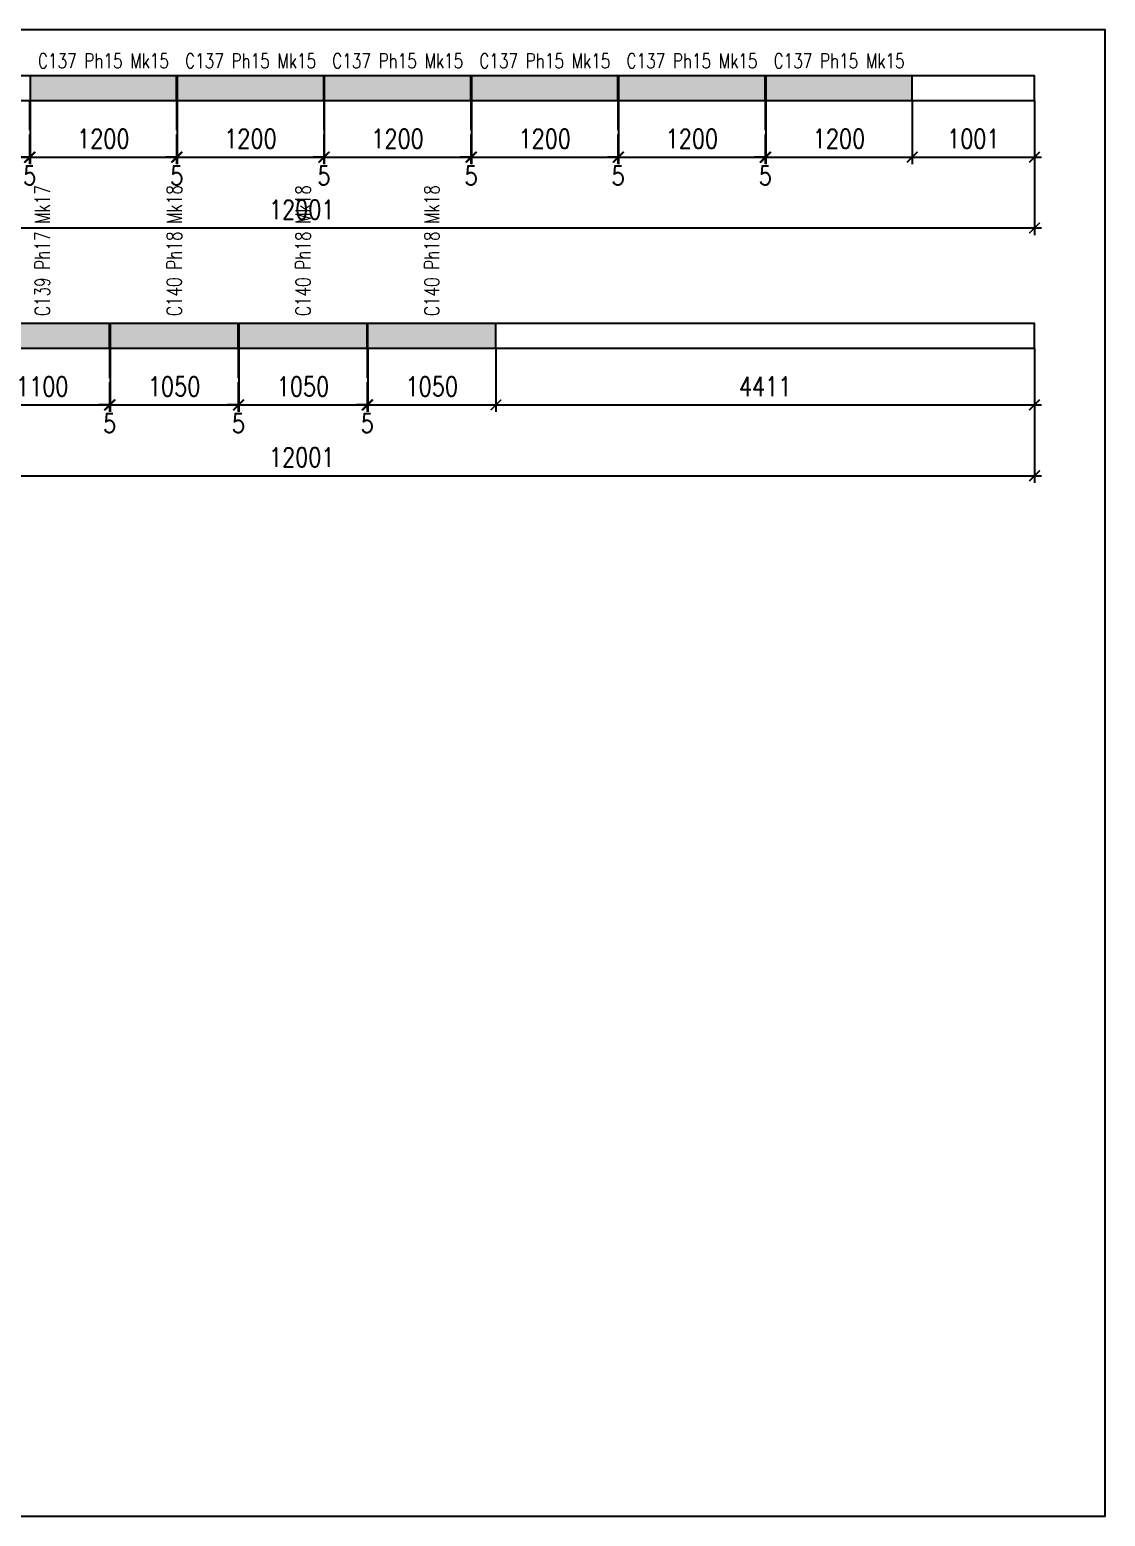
# Model space of a CAD drawing. Header units: millimetres. Extents: x -56 to 421004, y -1 to 91234.
# Drawn here: x 142528 to 151337, y 40150 to 52325 of the extents above; entities that cross this region are included whole.
import ezdxf
from ezdxf.enums import TextEntityAlignment as Align

# ---------------------------------------------------------------- set-up
doc = ezdxf.new("R2010")
doc.units = ezdxf.units.MM
doc.styles.add('EasyCutStyle', font='romans.shx', dxfattribs={"width": 0.8})
doc.styles.add('EasyCutStyleOptimezeBars', font='Romans.shx', dxfattribs={"width": 0.8})
doc.dimstyles.new('EasyCutDimOptimezeBars', dxfattribs={"dimscale": 57.971, "dimtxt": 2.7, "dimasz": 1.5, "dimexe": 1, "dimexo": 0, "dimgap": 1.25, "dimtad": 1, "dimdec": 1, "dimrnd": 0.5, "dimzin": 12, "dimdsep": 46, "dimtxsty": 'EasyCutStyleOptimezeBars', "dimblk": 'ARCHTICK', "dimblk1": 'ARCHTICK', "dimblk2": 'ARCHTICK', "dimcen": 1, "dimdle": 1, "dimclrd": 1, "dimclre": 1, "dimclrt": 3, "dimadec": 3, "dimazin": 0, "dimtfac": 1, "dimtdec": 1, "dimtix": 1, "dimtmove": 0, "dimatfit": 3, "dimfxl": 1, "dimtfill": 1, "dimtolj": 1, "dimtzin": 0, "dimarcsym": 0})

# ---------------------------------------------------------------- blocks, each defined once
blk = doc.blocks.new('_ArchTick')
at = {"color": 0, "linetype": 'ByBlock', "const_width": 0.15}
blk.add_lwpolyline([(-0.5, -0.5), (0.5, 0.5)], dxfattribs=at)
blk = doc.blocks.new('*D918')
at = {"color": 1, "lineweight": -2}
for p, q in [((141276, 51745), (141276, 51223)), ((142526, 51745), (142526, 51223)), ((141218, 51281), (142584, 51281))]:
    blk.add_line(p, q, dxfattribs=at)
at = {"layer": 'Defpoints', "color": 0}
for p in [(141276, 51745), (142526, 51745), (142526, 51281)]:
    blk.add_point(p, dxfattribs=at)
at = {"color": 1, "lineweight": -2, "xscale": 86.9637, "yscale": 86.9637, "zscale": 86.9637, "rotation": 180}
blk.add_blockref('_ArchTick', (141276, 51281), dxfattribs=at)
at = {"color": 1, "lineweight": -2, "xscale": 86.9637, "yscale": 86.9637, "zscale": 86.9637}
blk.add_blockref('_ArchTick', (142526, 51281), dxfattribs=at)
at = {"color": 3, "insert": (141901, 51432), "char_height": 156.5, "attachment_point": 5, "style": 'EasyCutStyleOptimezeBars', "bg_fill": 3, "box_fill_scale": 1.1, "bg_fill_color": 256, "bg_fill_true_color": 13158600, "bg_fill_transparency": 12462464}
blk.add_mtext('\\A1;1250', dxfattribs=at)
blk = doc.blocks.new('*D919')
at = {"color": 1, "lineweight": -2}
for p, q in [((142526, 51745), (142526, 51223)), ((142531, 51745), (142531, 51223)), ((142526, 51281), (142439, 51281)), ((142526, 51281), (142531, 51281)), ((142531, 51281), (142618, 51281))]:
    blk.add_line(p, q, dxfattribs=at)
at = {"layer": 'Defpoints', "color": 0}
for p in [(142526, 51745), (142531, 51745)]:
    blk.add_point(p, dxfattribs=at)
at = {"color": 1, "lineweight": -2, "xscale": 86.9637, "yscale": 86.9637, "zscale": 86.9637}
blk.add_blockref('_ArchTick', (142526, 51281), dxfattribs=at)
at = {"color": 1, "lineweight": -2, "xscale": 86.9637, "yscale": 86.9637, "zscale": 86.9637, "rotation": 180}
blk.add_blockref('_ArchTick', (142531, 51281), dxfattribs=at)
at = {"color": 3, "char_height": 156.5, "attachment_point": 5, "style": 'EasyCutStyleOptimezeBars', "bg_fill": 3, "box_fill_scale": 1.1, "bg_fill_color": 256, "bg_fill_true_color": 13158600}
for s, insert, bg_fill_transparency in [('\\A1;', (142528, 51484), 12471740), ('\\A1;5', (142528, 51130), 12468288)]:
    blk.add_mtext(s, dxfattribs=dict(at, insert=insert, bg_fill_transparency=bg_fill_transparency))
at = {"layer": 'Defpoints', "color": 0}
blk.add_point((142531, 51281), dxfattribs=at)
blk = doc.blocks.new('*D920')
at = {"color": 1, "lineweight": -2}
for p, q in [((142531, 51745), (142531, 51223)), ((143731, 51745), (143731, 51223)), ((142473, 51281), (143789, 51281))]:
    blk.add_line(p, q, dxfattribs=at)
at = {"layer": 'Defpoints', "color": 0}
for p in [(142531, 51745), (143731, 51745), (143731, 51281)]:
    blk.add_point(p, dxfattribs=at)
at = {"color": 1, "lineweight": -2, "xscale": 86.9637, "yscale": 86.9637, "zscale": 86.9637, "rotation": 180}
blk.add_blockref('_ArchTick', (142531, 51281), dxfattribs=at)
at = {"color": 1, "lineweight": -2, "xscale": 86.9637, "yscale": 86.9637, "zscale": 86.9637}
blk.add_blockref('_ArchTick', (143731, 51281), dxfattribs=at)
at = {"color": 3, "insert": (143131, 51432), "char_height": 156.5, "attachment_point": 5, "style": 'EasyCutStyleOptimezeBars', "bg_fill": 3, "box_fill_scale": 1.1, "bg_fill_color": 256, "bg_fill_true_color": 13158600, "bg_fill_transparency": 4259909}
blk.add_mtext('\\A1;1200', dxfattribs=at)
blk = doc.blocks.new('*D921')
at = {"color": 1, "lineweight": -2}
for p, q in [((143731, 51745), (143731, 51223)), ((143736, 51745), (143736, 51223)), ((143731, 51281), (143644, 51281)), ((143731, 51281), (143736, 51281)), ((143736, 51281), (143823, 51281))]:
    blk.add_line(p, q, dxfattribs=at)
at = {"layer": 'Defpoints', "color": 0}
for p in [(143731, 51745), (143736, 51745)]:
    blk.add_point(p, dxfattribs=at)
at = {"color": 1, "lineweight": -2, "xscale": 86.9637, "yscale": 86.9637, "zscale": 86.9637}
blk.add_blockref('_ArchTick', (143731, 51281), dxfattribs=at)
at = {"color": 1, "lineweight": -2, "xscale": 86.9637, "yscale": 86.9637, "zscale": 86.9637, "rotation": 180}
blk.add_blockref('_ArchTick', (143736, 51281), dxfattribs=at)
at = {"color": 3, "char_height": 156.5, "attachment_point": 5, "style": 'EasyCutStyleOptimezeBars', "bg_fill": 3, "box_fill_scale": 1.1, "bg_fill_color": 256, "bg_fill_true_color": 13158600}
for s, insert, bg_fill_transparency in [('\\A1;', (143733, 51484), 920432), ('\\A1;5', (143733, 51130), 0)]:
    blk.add_mtext(s, dxfattribs=dict(at, insert=insert, bg_fill_transparency=bg_fill_transparency))
at = {"layer": 'Defpoints', "color": 0}
blk.add_point((143736, 51281), dxfattribs=at)
blk = doc.blocks.new('*D922')
at = {"color": 1, "lineweight": -2}
for p, q in [((143736, 51745), (143736, 51223)), ((144936, 51745), (144936, 51223)), ((143678, 51281), (144994, 51281))]:
    blk.add_line(p, q, dxfattribs=at)
at = {"layer": 'Defpoints', "color": 0}
for p in [(143736, 51745), (144936, 51745), (144936, 51281)]:
    blk.add_point(p, dxfattribs=at)
at = {"color": 1, "lineweight": -2, "xscale": 86.9637, "yscale": 86.9637, "zscale": 86.9637, "rotation": 180}
blk.add_blockref('_ArchTick', (143736, 51281), dxfattribs=at)
at = {"color": 1, "lineweight": -2, "xscale": 86.9637, "yscale": 86.9637, "zscale": 86.9637}
blk.add_blockref('_ArchTick', (144936, 51281), dxfattribs=at)
at = {"color": 3, "insert": (144336, 51432), "char_height": 156.5, "attachment_point": 5, "style": 'EasyCutStyleOptimezeBars', "bg_fill": 3, "box_fill_scale": 1.1, "bg_fill_color": 256, "bg_fill_true_color": 13158600, "bg_fill_transparency": 12495232}
blk.add_mtext('\\A1;1200', dxfattribs=at)
blk = doc.blocks.new('*D923')
at = {"color": 1, "lineweight": -2}
for p, q in [((144936, 51745), (144936, 51223)), ((144941, 51745), (144941, 51223)), ((144936, 51281), (144849, 51281)), ((144936, 51281), (144941, 51281)), ((144941, 51281), (145028, 51281))]:
    blk.add_line(p, q, dxfattribs=at)
at = {"layer": 'Defpoints', "color": 0}
for p in [(144936, 51745), (144941, 51745)]:
    blk.add_point(p, dxfattribs=at)
at = {"color": 1, "lineweight": -2, "xscale": 86.9637, "yscale": 86.9637, "zscale": 86.9637}
blk.add_blockref('_ArchTick', (144936, 51281), dxfattribs=at)
at = {"color": 1, "lineweight": -2, "xscale": 86.9637, "yscale": 86.9637, "zscale": 86.9637, "rotation": 180}
blk.add_blockref('_ArchTick', (144941, 51281), dxfattribs=at)
at = {"color": 3, "char_height": 156.5, "attachment_point": 5, "style": 'EasyCutStyleOptimezeBars', "bg_fill": 3, "box_fill_scale": 1.1, "bg_fill_color": 256, "bg_fill_true_color": 13158600}
for s, insert, bg_fill_transparency in [('\\A1;', (144938, 51484), 12504508), ('\\A1;5', (144938, 51130), 12501056)]:
    blk.add_mtext(s, dxfattribs=dict(at, insert=insert, bg_fill_transparency=bg_fill_transparency))
at = {"layer": 'Defpoints', "color": 0}
blk.add_point((144941, 51281), dxfattribs=at)
blk = doc.blocks.new('*D924')
at = {"color": 1, "lineweight": -2}
for p, q in [((144941, 51745), (144941, 51223)), ((146141, 51745), (146141, 51223)), ((144883, 51281), (146199, 51281))]:
    blk.add_line(p, q, dxfattribs=at)
at = {"layer": 'Defpoints', "color": 0}
for p in [(144941, 51745), (146141, 51745), (146141, 51281)]:
    blk.add_point(p, dxfattribs=at)
at = {"color": 1, "lineweight": -2, "xscale": 86.9637, "yscale": 86.9637, "zscale": 86.9637, "rotation": 180}
blk.add_blockref('_ArchTick', (144941, 51281), dxfattribs=at)
at = {"color": 1, "lineweight": -2, "xscale": 86.9637, "yscale": 86.9637, "zscale": 86.9637}
blk.add_blockref('_ArchTick', (146141, 51281), dxfattribs=at)
at = {"color": 3, "insert": (145541, 51432), "char_height": 156.5, "attachment_point": 5, "style": 'EasyCutStyleOptimezeBars', "bg_fill": 3, "box_fill_scale": 1.1, "bg_fill_color": 256, "bg_fill_true_color": 13158600, "bg_fill_transparency": 4259909}
blk.add_mtext('\\A1;1200', dxfattribs=at)
blk = doc.blocks.new('*D925')
at = {"color": 1, "lineweight": -2}
for p, q in [((146141, 51745), (146141, 51223)), ((146146, 51745), (146146, 51223)), ((146141, 51281), (146054, 51281)), ((146141, 51281), (146146, 51281)), ((146146, 51281), (146233, 51281))]:
    blk.add_line(p, q, dxfattribs=at)
at = {"layer": 'Defpoints', "color": 0}
for p in [(146141, 51745), (146146, 51745)]:
    blk.add_point(p, dxfattribs=at)
at = {"color": 1, "lineweight": -2, "xscale": 86.9637, "yscale": 86.9637, "zscale": 86.9637}
blk.add_blockref('_ArchTick', (146141, 51281), dxfattribs=at)
at = {"color": 1, "lineweight": -2, "xscale": 86.9637, "yscale": 86.9637, "zscale": 86.9637, "rotation": 180}
blk.add_blockref('_ArchTick', (146146, 51281), dxfattribs=at)
at = {"color": 3, "char_height": 156.5, "attachment_point": 5, "style": 'EasyCutStyleOptimezeBars', "bg_fill": 3, "box_fill_scale": 1.1, "bg_fill_color": 256, "bg_fill_true_color": 13158600}
for s, insert, bg_fill_transparency in [('\\A1;', (146143, 51484), 920948), ('\\A1;5', (146143, 51130), 0)]:
    blk.add_mtext(s, dxfattribs=dict(at, insert=insert, bg_fill_transparency=bg_fill_transparency))
at = {"layer": 'Defpoints', "color": 0}
blk.add_point((146146, 51281), dxfattribs=at)
blk = doc.blocks.new('*D926')
at = {"color": 1, "lineweight": -2}
for p, q in [((146146, 51745), (146146, 51223)), ((147346, 51745), (147346, 51223)), ((146088, 51281), (147404, 51281))]:
    blk.add_line(p, q, dxfattribs=at)
at = {"layer": 'Defpoints', "color": 0}
for p in [(146146, 51745), (147346, 51745), (147346, 51281)]:
    blk.add_point(p, dxfattribs=at)
at = {"color": 1, "lineweight": -2, "xscale": 86.9637, "yscale": 86.9637, "zscale": 86.9637, "rotation": 180}
blk.add_blockref('_ArchTick', (146146, 51281), dxfattribs=at)
at = {"color": 1, "lineweight": -2, "xscale": 86.9637, "yscale": 86.9637, "zscale": 86.9637}
blk.add_blockref('_ArchTick', (147346, 51281), dxfattribs=at)
at = {"color": 3, "insert": (146746, 51432), "char_height": 156.5, "attachment_point": 5, "style": 'EasyCutStyleOptimezeBars', "bg_fill": 3, "box_fill_scale": 1.1, "bg_fill_color": 256, "bg_fill_true_color": 13158600, "bg_fill_transparency": 12528000}
blk.add_mtext('\\A1;1200', dxfattribs=at)
blk = doc.blocks.new('*D927')
at = {"color": 1, "lineweight": -2}
for p, q in [((147346, 51745), (147346, 51223)), ((147351, 51745), (147351, 51223)), ((147346, 51281), (147259, 51281)), ((147346, 51281), (147351, 51281)), ((147351, 51281), (147438, 51281))]:
    blk.add_line(p, q, dxfattribs=at)
at = {"layer": 'Defpoints', "color": 0}
for p in [(147346, 51745), (147351, 51745)]:
    blk.add_point(p, dxfattribs=at)
at = {"color": 1, "lineweight": -2, "xscale": 86.9637, "yscale": 86.9637, "zscale": 86.9637}
blk.add_blockref('_ArchTick', (147346, 51281), dxfattribs=at)
at = {"color": 1, "lineweight": -2, "xscale": 86.9637, "yscale": 86.9637, "zscale": 86.9637, "rotation": 180}
blk.add_blockref('_ArchTick', (147351, 51281), dxfattribs=at)
at = {"color": 3, "char_height": 156.5, "attachment_point": 5, "style": 'EasyCutStyleOptimezeBars', "bg_fill": 3, "box_fill_scale": 1.1, "bg_fill_color": 256, "bg_fill_true_color": 13158600}
for s, insert, bg_fill_transparency in [('\\A1;', (147348, 51484), 12537276), ('\\A1;5', (147348, 51130), 12533824)]:
    blk.add_mtext(s, dxfattribs=dict(at, insert=insert, bg_fill_transparency=bg_fill_transparency))
at = {"layer": 'Defpoints', "color": 0}
blk.add_point((147351, 51281), dxfattribs=at)
blk = doc.blocks.new('*D928')
at = {"color": 1, "lineweight": -2}
for p, q in [((147351, 51745), (147351, 51223)), ((148551, 51745), (148551, 51223)), ((147293, 51281), (148609, 51281))]:
    blk.add_line(p, q, dxfattribs=at)
at = {"layer": 'Defpoints', "color": 0}
for p in [(147351, 51745), (148551, 51745), (148551, 51281)]:
    blk.add_point(p, dxfattribs=at)
at = {"color": 1, "lineweight": -2, "xscale": 86.9637, "yscale": 86.9637, "zscale": 86.9637, "rotation": 180}
blk.add_blockref('_ArchTick', (147351, 51281), dxfattribs=at)
at = {"color": 1, "lineweight": -2, "xscale": 86.9637, "yscale": 86.9637, "zscale": 86.9637}
blk.add_blockref('_ArchTick', (148551, 51281), dxfattribs=at)
at = {"color": 3, "insert": (147951, 51432), "char_height": 156.5, "attachment_point": 5, "style": 'EasyCutStyleOptimezeBars', "bg_fill": 3, "box_fill_scale": 1.1, "bg_fill_color": 256, "bg_fill_true_color": 13158600, "bg_fill_transparency": 920948}
blk.add_mtext('\\A1;1200', dxfattribs=at)
blk = doc.blocks.new('*D929')
at = {"color": 1, "lineweight": -2}
for p, q in [((148551, 51745), (148551, 51223)), ((148556, 51745), (148556, 51223)), ((148551, 51281), (148464, 51281)), ((148551, 51281), (148556, 51281)), ((148556, 51281), (148643, 51281))]:
    blk.add_line(p, q, dxfattribs=at)
at = {"layer": 'Defpoints', "color": 0}
for p in [(148551, 51745), (148556, 51745)]:
    blk.add_point(p, dxfattribs=at)
at = {"color": 1, "lineweight": -2, "xscale": 86.9637, "yscale": 86.9637, "zscale": 86.9637}
blk.add_blockref('_ArchTick', (148551, 51281), dxfattribs=at)
at = {"color": 1, "lineweight": -2, "xscale": 86.9637, "yscale": 86.9637, "zscale": 86.9637, "rotation": 180}
blk.add_blockref('_ArchTick', (148556, 51281), dxfattribs=at)
at = {"color": 3, "char_height": 156.5, "attachment_point": 5, "style": 'EasyCutStyleOptimezeBars', "bg_fill": 3, "box_fill_scale": 1.1, "bg_fill_color": 256, "bg_fill_true_color": 13158600}
for s, insert, bg_fill_transparency in [('\\A1;', (148553, 51484), 12432716), ('\\A1;5', (148553, 51130), 12435484)]:
    blk.add_mtext(s, dxfattribs=dict(at, insert=insert, bg_fill_transparency=bg_fill_transparency))
at = {"layer": 'Defpoints', "color": 0}
blk.add_point((148556, 51281), dxfattribs=at)
blk = doc.blocks.new('*D930')
at = {"color": 1, "lineweight": -2}
for p, q in [((148556, 51745), (148556, 51223)), ((149756, 51745), (149756, 51223)), ((148498, 51281), (149814, 51281))]:
    blk.add_line(p, q, dxfattribs=at)
at = {"layer": 'Defpoints', "color": 0}
for p in [(148556, 51745), (149756, 51745), (149756, 51281)]:
    blk.add_point(p, dxfattribs=at)
at = {"color": 1, "lineweight": -2, "xscale": 86.9637, "yscale": 86.9637, "zscale": 86.9637, "rotation": 180}
blk.add_blockref('_ArchTick', (148556, 51281), dxfattribs=at)
at = {"color": 1, "lineweight": -2, "xscale": 86.9637, "yscale": 86.9637, "zscale": 86.9637}
blk.add_blockref('_ArchTick', (149756, 51281), dxfattribs=at)
at = {"color": 3, "insert": (149156, 51432), "char_height": 156.5, "attachment_point": 5, "style": 'EasyCutStyleOptimezeBars', "bg_fill": 3, "box_fill_scale": 1.1, "bg_fill_color": 256, "bg_fill_true_color": 13158600, "bg_fill_transparency": 12515868}
blk.add_mtext('\\A1;1200', dxfattribs=at)
blk = doc.blocks.new('*D931')
at = {"color": 1, "lineweight": -2}
for p, q in [((149756, 51745), (149756, 51223)), ((150757, 51745), (150757, 51223)), ((149698, 51281), (150815, 51281))]:
    blk.add_line(p, q, dxfattribs=at)
at = {"layer": 'Defpoints', "color": 0}
for p in [(149756, 51745), (150757, 51745), (150757, 51281)]:
    blk.add_point(p, dxfattribs=at)
at = {"color": 1, "lineweight": -2, "xscale": 86.9637, "yscale": 86.9637, "zscale": 86.9637, "rotation": 180}
blk.add_blockref('_ArchTick', (149756, 51281), dxfattribs=at)
at = {"color": 1, "lineweight": -2, "xscale": 86.9637, "yscale": 86.9637, "zscale": 86.9637}
blk.add_blockref('_ArchTick', (150757, 51281), dxfattribs=at)
at = {"color": 3, "insert": (150256, 51432), "char_height": 156.5, "attachment_point": 5, "style": 'EasyCutStyleOptimezeBars', "bg_fill": 3, "box_fill_scale": 1.1, "bg_fill_color": 256, "bg_fill_true_color": 13158600, "bg_fill_transparency": 11325468}
blk.add_mtext('\\A1;1001', dxfattribs=at)
blk = doc.blocks.new('*D932')
at = {"color": 1, "lineweight": -2}
for p, q in [((138756, 51745), (138756, 50643)), ((150757, 51745), (150757, 50643)), ((138698, 50701), (150815, 50701))]:
    blk.add_line(p, q, dxfattribs=at)
at = {"layer": 'Defpoints', "color": 0}
for p in [(138756, 51745), (150757, 51745), (150757, 50701)]:
    blk.add_point(p, dxfattribs=at)
at = {"color": 1, "lineweight": -2, "xscale": 86.9637, "yscale": 86.9637, "zscale": 86.9637, "rotation": 180}
blk.add_blockref('_ArchTick', (138756, 50701), dxfattribs=at)
at = {"color": 1, "lineweight": -2, "xscale": 86.9637, "yscale": 86.9637, "zscale": 86.9637}
blk.add_blockref('_ArchTick', (150757, 50701), dxfattribs=at)
at = {"color": 3, "insert": (144756, 50852), "char_height": 156.5, "attachment_point": 5, "style": 'EasyCutStyleOptimezeBars', "bg_fill": 3, "box_fill_scale": 1.1, "bg_fill_color": 256, "bg_fill_true_color": 13158600, "bg_fill_transparency": 11874924}
blk.add_mtext('\\A1;12001', dxfattribs=at)
blk = doc.blocks.new('*D941')
at = {"color": 1, "lineweight": -2}
for p, q in [((142081, 49716), (142081, 49194)), ((143181, 49716), (143181, 49194)), ((142023, 49252), (143239, 49252))]:
    blk.add_line(p, q, dxfattribs=at)
at = {"layer": 'Defpoints', "color": 0}
for p in [(142081, 49716), (143181, 49716), (143181, 49252)]:
    blk.add_point(p, dxfattribs=at)
at = {"color": 1, "lineweight": -2, "xscale": 86.9637, "yscale": 86.9637, "zscale": 86.9637, "rotation": 180}
blk.add_blockref('_ArchTick', (142081, 49252), dxfattribs=at)
at = {"color": 1, "lineweight": -2, "xscale": 86.9637, "yscale": 86.9637, "zscale": 86.9637}
blk.add_blockref('_ArchTick', (143181, 49252), dxfattribs=at)
at = {"color": 3, "insert": (142631, 49403), "char_height": 156.5, "attachment_point": 5, "style": 'EasyCutStyleOptimezeBars', "bg_fill": 3, "box_fill_scale": 1.1, "bg_fill_color": 256, "bg_fill_true_color": 13158600, "bg_fill_transparency": 4259909}
blk.add_mtext('\\A1;1100', dxfattribs=at)
blk = doc.blocks.new('*D942')
at = {"color": 1, "lineweight": -2}
for p, q in [((143181, 49716), (143181, 49194)), ((143186, 49716), (143186, 49194)), ((143181, 49252), (143094, 49252)), ((143181, 49252), (143186, 49252)), ((143186, 49252), (143273, 49252))]:
    blk.add_line(p, q, dxfattribs=at)
at = {"layer": 'Defpoints', "color": 0}
for p in [(143181, 49716), (143186, 49716)]:
    blk.add_point(p, dxfattribs=at)
at = {"color": 1, "lineweight": -2, "xscale": 86.9637, "yscale": 86.9637, "zscale": 86.9637}
blk.add_blockref('_ArchTick', (143181, 49252), dxfattribs=at)
at = {"color": 1, "lineweight": -2, "xscale": 86.9637, "yscale": 86.9637, "zscale": 86.9637, "rotation": 180}
blk.add_blockref('_ArchTick', (143186, 49252), dxfattribs=at)
at = {"color": 3, "char_height": 156.5, "attachment_point": 5, "style": 'EasyCutStyleOptimezeBars', "bg_fill": 3, "box_fill_scale": 1.1, "bg_fill_color": 256, "bg_fill_true_color": 13158600}
for s, insert, bg_fill_transparency in [('\\A1;', (143183, 49455), 12458796), ('\\A1;5', (143183, 49101), 12496096)]:
    blk.add_mtext(s, dxfattribs=dict(at, insert=insert, bg_fill_transparency=bg_fill_transparency))
at = {"layer": 'Defpoints', "color": 0}
blk.add_point((143186, 49252), dxfattribs=at)
blk = doc.blocks.new('*D943')
at = {"color": 1, "lineweight": -2}
for p, q in [((143186, 49716), (143186, 49194)), ((144236, 49716), (144236, 49194)), ((143128, 49252), (144294, 49252))]:
    blk.add_line(p, q, dxfattribs=at)
at = {"layer": 'Defpoints', "color": 0}
for p in [(143186, 49716), (144236, 49716), (144236, 49252)]:
    blk.add_point(p, dxfattribs=at)
at = {"color": 1, "lineweight": -2, "xscale": 86.9637, "yscale": 86.9637, "zscale": 86.9637, "rotation": 180}
blk.add_blockref('_ArchTick', (143186, 49252), dxfattribs=at)
at = {"color": 1, "lineweight": -2, "xscale": 86.9637, "yscale": 86.9637, "zscale": 86.9637}
blk.add_blockref('_ArchTick', (144236, 49252), dxfattribs=at)
at = {"color": 3, "insert": (143711, 49403), "char_height": 156.5, "attachment_point": 5, "style": 'EasyCutStyleOptimezeBars', "bg_fill": 3, "box_fill_scale": 1.1, "bg_fill_color": 256, "bg_fill_true_color": 13158600, "bg_fill_transparency": 12566476}
blk.add_mtext('\\A1;1050', dxfattribs=at)
blk = doc.blocks.new('*D944')
at = {"color": 1, "lineweight": -2}
for p, q in [((144236, 49716), (144236, 49194)), ((144241, 49716), (144241, 49194)), ((144236, 49252), (144149, 49252)), ((144236, 49252), (144241, 49252)), ((144241, 49252), (144328, 49252))]:
    blk.add_line(p, q, dxfattribs=at)
at = {"layer": 'Defpoints', "color": 0}
for p in [(144236, 49716), (144241, 49716)]:
    blk.add_point(p, dxfattribs=at)
at = {"color": 1, "lineweight": -2, "xscale": 86.9637, "yscale": 86.9637, "zscale": 86.9637}
blk.add_blockref('_ArchTick', (144236, 49252), dxfattribs=at)
at = {"color": 1, "lineweight": -2, "xscale": 86.9637, "yscale": 86.9637, "zscale": 86.9637, "rotation": 180}
blk.add_blockref('_ArchTick', (144241, 49252), dxfattribs=at)
at = {"color": 3, "char_height": 156.5, "attachment_point": 5, "style": 'EasyCutStyleOptimezeBars', "bg_fill": 3, "box_fill_scale": 1.1, "bg_fill_color": 256, "bg_fill_true_color": 13158600}
for s, insert, bg_fill_transparency in [('\\A1;', (144238, 49455), 12559152), ('\\A1;5', (144238, 49101), 12559088)]:
    blk.add_mtext(s, dxfattribs=dict(at, insert=insert, bg_fill_transparency=bg_fill_transparency))
at = {"layer": 'Defpoints', "color": 0}
blk.add_point((144241, 49252), dxfattribs=at)
blk = doc.blocks.new('*D945')
at = {"color": 1, "lineweight": -2}
for p, q in [((144241, 49716), (144241, 49194)), ((145291, 49716), (145291, 49194)), ((144183, 49252), (145349, 49252))]:
    blk.add_line(p, q, dxfattribs=at)
at = {"layer": 'Defpoints', "color": 0}
for p in [(144241, 49716), (145291, 49716), (145291, 49252)]:
    blk.add_point(p, dxfattribs=at)
at = {"color": 1, "lineweight": -2, "xscale": 86.9637, "yscale": 86.9637, "zscale": 86.9637, "rotation": 180}
blk.add_blockref('_ArchTick', (144241, 49252), dxfattribs=at)
at = {"color": 1, "lineweight": -2, "xscale": 86.9637, "yscale": 86.9637, "zscale": 86.9637}
blk.add_blockref('_ArchTick', (145291, 49252), dxfattribs=at)
at = {"color": 3, "insert": (144766, 49403), "char_height": 156.5, "attachment_point": 5, "style": 'EasyCutStyleOptimezeBars', "bg_fill": 3, "box_fill_scale": 1.1, "bg_fill_color": 256, "bg_fill_true_color": 13158600, "bg_fill_transparency": 921980}
blk.add_mtext('\\A1;1050', dxfattribs=at)
blk = doc.blocks.new('*D946')
at = {"color": 1, "lineweight": -2}
for p, q in [((145291, 49716), (145291, 49194)), ((145296, 49716), (145296, 49194)), ((145291, 49252), (145204, 49252)), ((145291, 49252), (145296, 49252)), ((145296, 49252), (145383, 49252))]:
    blk.add_line(p, q, dxfattribs=at)
at = {"layer": 'Defpoints', "color": 0}
for p in [(145291, 49716), (145296, 49716)]:
    blk.add_point(p, dxfattribs=at)
at = {"color": 1, "lineweight": -2, "xscale": 86.9637, "yscale": 86.9637, "zscale": 86.9637}
blk.add_blockref('_ArchTick', (145291, 49252), dxfattribs=at)
at = {"color": 1, "lineweight": -2, "xscale": 86.9637, "yscale": 86.9637, "zscale": 86.9637, "rotation": 180}
blk.add_blockref('_ArchTick', (145296, 49252), dxfattribs=at)
at = {"color": 3, "char_height": 156.5, "attachment_point": 5, "style": 'EasyCutStyleOptimezeBars', "bg_fill": 3, "box_fill_scale": 1.1, "bg_fill_color": 256, "bg_fill_true_color": 13158600}
for s, insert, bg_fill_transparency in [('\\A1;', (145293, 49455), 922496), ('\\A1;5', (145293, 49101), 922512)]:
    blk.add_mtext(s, dxfattribs=dict(at, insert=insert, bg_fill_transparency=bg_fill_transparency))
at = {"layer": 'Defpoints', "color": 0}
blk.add_point((145296, 49252), dxfattribs=at)
blk = doc.blocks.new('*D947')
at = {"color": 1, "lineweight": -2}
for p, q in [((145296, 49716), (145296, 49194)), ((146346, 49716), (146346, 49194)), ((145238, 49252), (146404, 49252))]:
    blk.add_line(p, q, dxfattribs=at)
at = {"layer": 'Defpoints', "color": 0}
for p in [(145296, 49716), (146346, 49716), (146346, 49252)]:
    blk.add_point(p, dxfattribs=at)
at = {"color": 1, "lineweight": -2, "xscale": 86.9637, "yscale": 86.9637, "zscale": 86.9637, "rotation": 180}
blk.add_blockref('_ArchTick', (145296, 49252), dxfattribs=at)
at = {"color": 1, "lineweight": -2, "xscale": 86.9637, "yscale": 86.9637, "zscale": 86.9637}
blk.add_blockref('_ArchTick', (146346, 49252), dxfattribs=at)
at = {"color": 3, "insert": (145821, 49403), "char_height": 156.5, "attachment_point": 5, "style": 'EasyCutStyleOptimezeBars', "bg_fill": 3, "box_fill_scale": 1.1, "bg_fill_color": 256, "bg_fill_true_color": 13158600, "bg_fill_transparency": 923528}
blk.add_mtext('\\A1;1050', dxfattribs=at)
blk = doc.blocks.new('*D948')
at = {"color": 1, "lineweight": -2}
for p, q in [((146346, 49716), (146346, 49194)), ((150757, 49716), (150757, 49194)), ((146288, 49252), (150815, 49252))]:
    blk.add_line(p, q, dxfattribs=at)
at = {"layer": 'Defpoints', "color": 0}
for p in [(146346, 49716), (150757, 49716), (150757, 49252)]:
    blk.add_point(p, dxfattribs=at)
at = {"color": 1, "lineweight": -2, "xscale": 86.9637, "yscale": 86.9637, "zscale": 86.9637, "rotation": 180}
blk.add_blockref('_ArchTick', (146346, 49252), dxfattribs=at)
at = {"color": 1, "lineweight": -2, "xscale": 86.9637, "yscale": 86.9637, "zscale": 86.9637}
blk.add_blockref('_ArchTick', (150757, 49252), dxfattribs=at)
at = {"color": 3, "insert": (148551, 49403), "char_height": 156.5, "attachment_point": 5, "style": 'EasyCutStyleOptimezeBars', "bg_fill": 3, "box_fill_scale": 1.1, "bg_fill_color": 256, "bg_fill_true_color": 13158600, "bg_fill_transparency": 12736572}
blk.add_mtext('\\A1;4411', dxfattribs=at)
blk = doc.blocks.new('*D949')
at = {"color": 1, "lineweight": -2}
for p, q in [((138756, 49716), (138756, 48614)), ((150757, 49716), (150757, 48614)), ((138698, 48672), (150815, 48672))]:
    blk.add_line(p, q, dxfattribs=at)
at = {"layer": 'Defpoints', "color": 0}
for p in [(138756, 49716), (150757, 49716), (150757, 48672)]:
    blk.add_point(p, dxfattribs=at)
at = {"color": 1, "lineweight": -2, "xscale": 86.9637, "yscale": 86.9637, "zscale": 86.9637, "rotation": 180}
blk.add_blockref('_ArchTick', (138756, 48672), dxfattribs=at)
at = {"color": 1, "lineweight": -2, "xscale": 86.9637, "yscale": 86.9637, "zscale": 86.9637}
blk.add_blockref('_ArchTick', (150757, 48672), dxfattribs=at)
at = {"color": 3, "insert": (144756, 48823), "char_height": 156.5, "attachment_point": 5, "style": 'EasyCutStyleOptimezeBars', "bg_fill": 3, "box_fill_scale": 1.1, "bg_fill_color": 256, "bg_fill_true_color": 13158600, "bg_fill_transparency": 926108}
blk.add_mtext('\\A1;12001', dxfattribs=at)

msp = doc.modelspace()

# ---------------------------------------------------------------- linework, layer by layer
at = {"color": 5}
msp.add_lwpolyline([(134117.84, 40149.86), (151336.65, 40149.86), (151336.65, 52324.78), (134117.84, 52324.78)], close=True, dxfattribs=at)
at = {"color": 231, "true_color": 0xfd58be}
for points in [[(138755.9, 51745.02), (150756.9, 51745.02), (150756.9, 51947.93), (138755.9, 51947.93)], [(138755.9, 49715.86), (150756.9, 49715.86), (150756.9, 49918.78), (138755.9, 49918.78)]]:
    msp.add_lwpolyline(points, close=True, dxfattribs=at)
at = {"color": 7}
for points in [[(142530.9, 51745.02), (143730.9, 51745.02), (143730.9, 51947.93), (142530.9, 51947.93)], [(143735.9, 51745.02), (144935.9, 51745.02), (144935.9, 51947.93), (143735.9, 51947.93)], [(144940.9, 51745.02), (146140.9, 51745.02), (146140.9, 51947.93), (144940.9, 51947.93)], [(146145.9, 51745.02), (147345.9, 51745.02), (147345.9, 51947.93), (146145.9, 51947.93)], [(147350.9, 51745.02), (148550.9, 51745.02), (148550.9, 51947.93), (147350.9, 51947.93)], [(148555.9, 51745.02), (149755.9, 51745.02), (149755.9, 51947.93), (148555.9, 51947.93)], [(142080.9, 49715.86), (143180.9, 49715.86), (143180.9, 49918.78), (142080.9, 49918.78)], [(143185.9, 49715.86), (144235.9, 49715.86), (144235.9, 49918.78), (143185.9, 49918.78)], [(144240.9, 49715.86), (145290.9, 49715.86), (145290.9, 49918.78), (144240.9, 49918.78)], [(145295.9, 49715.86), (146345.9, 49715.86), (146345.9, 49918.78), (145295.9, 49918.78)]]:
    msp.add_lwpolyline(points, close=True, dxfattribs=at)
at = {"color": 34, "true_color": 0x945b17}
for points in [[(142530.9, 51745.02), (143730.9, 51745.02), (142530.9, 51947.93), (143730.9, 51947.93)], [(143735.9, 51745.02), (144935.9, 51745.02), (143735.9, 51947.93), (144935.9, 51947.93)], [(144940.9, 51745.02), (146140.9, 51745.02), (144940.9, 51947.93), (146140.9, 51947.93)], [(146145.9, 51745.02), (147345.9, 51745.02), (146145.9, 51947.93), (147345.9, 51947.93)], [(147350.9, 51745.02), (148550.9, 51745.02), (147350.9, 51947.93), (148550.9, 51947.93)], [(148555.9, 51745.02), (149755.9, 51745.02), (148555.9, 51947.93), (149755.9, 51947.93)]]:
    msp.add_solid(points, dxfattribs=at)
at = {"color": 34, "true_color": 0x935417}
msp.add_solid([(142080.9, 49715.86), (143180.9, 49715.86), (142080.9, 49918.78), (143180.9, 49918.78)], dxfattribs=at)
at = {"color": 34, "true_color": 0x925117}
for points in [[(143185.9, 49715.86), (144235.9, 49715.86), (143185.9, 49918.78), (144235.9, 49918.78)], [(144240.9, 49715.86), (145290.9, 49715.86), (144240.9, 49918.78), (145290.9, 49918.78)], [(145295.9, 49715.86), (146345.9, 49715.86), (145295.9, 49918.78), (146345.9, 49918.78)]]:
    msp.add_solid(points, dxfattribs=at)

# ---------------------------------------------------------------- texts
at = {"style": 'EasyCutStyle', "width": 0.75}
for p in [(143131.9, 52008.81), (144336.9, 52008.81), (145541.9, 52008.81), (146746.9, 52008.81), (147951.9, 52008.81), (149156.9, 52008.81)]:
    msp.add_text('C137 Ph15 Mk15', height=121.7492, dxfattribs=at).set_placement(p, align=Align.CENTER)

# ---------------------------------------------------------------- next in the draw order: dimensions: what is measured, and where the dimension line sits
for base, p1, p2, picture, middle in [((142525.9, 51281.21), (141275.9, 51745.02), (142525.9, 51745.02), '*D918', (141900.9, 51431.95)), ((143180.9, 49252.06), (142080.9, 49715.86), (143180.9, 49715.86), '*D941', (142630.9, 49402.8))]:
    dim = msp.add_linear_dim(base=base, p1=p1, p2=p2, dimstyle='EasyCutDimOptimezeBars', override={"dimscale": 57.9758, "dimtad": 1})
    dim.commit()
    dim.dimension.update_dxf_attribs({"geometry": picture, "text_midpoint": middle})

# ---------------------------------------------------------------- next in the draw order: dimensions: what is measured, and where the dimension line sits
for base, p1, p2, picture, middle in [((142530.9, 51281.21), (142525.9, 51745.02), (142530.9, 51745.02), '*D919', (142528.4, 51281.21)), ((143185.9, 49252.06), (143180.9, 49715.86), (143185.9, 49715.86), '*D942', (143183.4, 49252.06))]:
    dim = msp.add_linear_dim(base=base, p1=p1, p2=p2, text='\\X<>', dimstyle='EasyCutDimOptimezeBars', override={"dimscale": 57.9758})
    dim.commit()
    dim.dimension.update_dxf_attribs({"geometry": picture, "text_midpoint": middle})

# ---------------------------------------------------------------- next in the draw order: dimensions: what is measured, and where the dimension line sits
for base, p1, p2, picture, middle in [((143730.9, 51281.21), (142530.9, 51745.02), (143730.9, 51745.02), '*D920', (143130.9, 51431.95)), ((144235.9, 49252.06), (143185.9, 49715.86), (144235.9, 49715.86), '*D943', (143710.9, 49402.8))]:
    dim = msp.add_linear_dim(base=base, p1=p1, p2=p2, dimstyle='EasyCutDimOptimezeBars', override={"dimscale": 57.9758, "dimtad": 1})
    dim.commit()
    dim.dimension.update_dxf_attribs({"geometry": picture, "text_midpoint": middle})

# ---------------------------------------------------------------- next in the draw order: dimensions: what is measured, and where the dimension line sits
for base, p1, p2, picture, middle in [((143735.9, 51281.21), (143730.9, 51745.02), (143735.9, 51745.02), '*D921', (143733.4, 51281.21)), ((144240.9, 49252.06), (144235.9, 49715.86), (144240.9, 49715.86), '*D944', (144238.4, 49252.06))]:
    dim = msp.add_linear_dim(base=base, p1=p1, p2=p2, text='\\X<>', dimstyle='EasyCutDimOptimezeBars', override={"dimscale": 57.9758})
    dim.commit()
    dim.dimension.update_dxf_attribs({"geometry": picture, "text_midpoint": middle})

# ---------------------------------------------------------------- next in the draw order: dimensions: what is measured, and where the dimension line sits
for base, p1, p2, picture, middle in [((144935.9, 51281.21), (143735.9, 51745.02), (144935.9, 51745.02), '*D922', (144335.9, 51431.95)), ((145290.9, 49252.06), (144240.9, 49715.86), (145290.9, 49715.86), '*D945', (144765.9, 49402.8))]:
    dim = msp.add_linear_dim(base=base, p1=p1, p2=p2, dimstyle='EasyCutDimOptimezeBars', override={"dimscale": 57.9758, "dimtad": 1})
    dim.commit()
    dim.dimension.update_dxf_attribs({"geometry": picture, "text_midpoint": middle})

# ---------------------------------------------------------------- next in the draw order: dimensions: what is measured, and where the dimension line sits
for base, p1, p2, picture, middle in [((144940.9, 51281.21), (144935.9, 51745.02), (144940.9, 51745.02), '*D923', (144938.4, 51281.21)), ((145295.9, 49252.06), (145290.9, 49715.86), (145295.9, 49715.86), '*D946', (145293.4, 49252.06))]:
    dim = msp.add_linear_dim(base=base, p1=p1, p2=p2, text='\\X<>', dimstyle='EasyCutDimOptimezeBars', override={"dimscale": 57.9758})
    dim.commit()
    dim.dimension.update_dxf_attribs({"geometry": picture, "text_midpoint": middle})

# ---------------------------------------------------------------- next in the draw order: dimensions: what is measured, and where the dimension line sits
for base, p1, p2, picture, middle in [((146140.9, 51281.21), (144940.9, 51745.02), (146140.9, 51745.02), '*D924', (145540.9, 51431.95)), ((146345.9, 49252.06), (145295.9, 49715.86), (146345.9, 49715.86), '*D947', (145820.9, 49402.8))]:
    dim = msp.add_linear_dim(base=base, p1=p1, p2=p2, dimstyle='EasyCutDimOptimezeBars', override={"dimscale": 57.9758, "dimtad": 1})
    dim.commit()
    dim.dimension.update_dxf_attribs({"geometry": picture, "text_midpoint": middle})

# ---------------------------------------------------------------- next in the draw order: dimensions: what is measured, and where the dimension line sits
dim = msp.add_linear_dim(base=(146145.9, 51281.21), p1=(146140.9, 51745.02), p2=(146145.9, 51745.02), text='\\X<>', dimstyle='EasyCutDimOptimezeBars', override={"dimscale": 57.9758})
dim.commit()
dim.dimension.update_dxf_attribs({"geometry": '*D925', "text_midpoint": (146143.4, 51281.21)})
dim = msp.add_linear_dim(base=(150756.9, 49252.06), p1=(146345.9, 49715.86), p2=(150756.9, 49715.86), dimstyle='EasyCutDimOptimezeBars', override={"dimscale": 57.9758, "dimtad": 1})
dim.commit()
dim.dimension.update_dxf_attribs({"geometry": '*D948', "text_midpoint": (148551.4, 49402.8)})

# ---------------------------------------------------------------- next in the draw order: dimensions: what is measured, and where the dimension line sits
for base, p1, p2, picture, middle in [((147345.9, 51281.21), (146145.9, 51745.02), (147345.9, 51745.02), '*D926', (146745.9, 51431.95)), ((150756.9, 48672.3), (138755.9, 49715.86), (150756.9, 49715.86), '*D949', (144756.4, 48823.04))]:
    dim = msp.add_linear_dim(base=base, p1=p1, p2=p2, dimstyle='EasyCutDimOptimezeBars', override={"dimscale": 57.9758, "dimtad": 1})
    dim.commit()
    dim.dimension.update_dxf_attribs({"geometry": picture, "text_midpoint": middle})

# ---------------------------------------------------------------- next in the draw order: dimensions: what is measured, and where the dimension line sits
dim = msp.add_linear_dim(base=(147350.9, 51281.21), p1=(147345.9, 51745.02), p2=(147350.9, 51745.02), text='\\X<>', dimstyle='EasyCutDimOptimezeBars', override={"dimscale": 57.9758})
dim.commit()
dim.dimension.update_dxf_attribs({"geometry": '*D927', "text_midpoint": (147348.4, 51281.21)})

# ---------------------------------------------------------------- next in the draw order: dimensions: what is measured, and where the dimension line sits
dim = msp.add_linear_dim(base=(148550.9, 51281.21), p1=(147350.9, 51745.02), p2=(148550.9, 51745.02), dimstyle='EasyCutDimOptimezeBars', override={"dimscale": 57.9758, "dimtad": 1})
dim.commit()
dim.dimension.update_dxf_attribs({"geometry": '*D928', "text_midpoint": (147950.9, 51431.95)})

# ---------------------------------------------------------------- next in the draw order: dimensions: what is measured, and where the dimension line sits
dim = msp.add_linear_dim(base=(148555.9, 51281.21), p1=(148550.9, 51745.02), p2=(148555.9, 51745.02), text='\\X<>', dimstyle='EasyCutDimOptimezeBars', override={"dimscale": 57.9758})
dim.commit()
dim.dimension.update_dxf_attribs({"geometry": '*D929', "text_midpoint": (148553.4, 51281.21)})

# ---------------------------------------------------------------- next in the draw order: dimensions: what is measured, and where the dimension line sits
dim = msp.add_linear_dim(base=(149755.9, 51281.21), p1=(148555.9, 51745.02), p2=(149755.9, 51745.02), dimstyle='EasyCutDimOptimezeBars', override={"dimscale": 57.9758, "dimtad": 1})
dim.commit()
dim.dimension.update_dxf_attribs({"geometry": '*D930', "text_midpoint": (149155.9, 51431.95)})

# ---------------------------------------------------------------- next in the draw order: dimensions: what is measured, and where the dimension line sits
dim = msp.add_linear_dim(base=(150756.9, 51281.21), p1=(149755.9, 51745.02), p2=(150756.9, 51745.02), dimstyle='EasyCutDimOptimezeBars', override={"dimscale": 57.9758, "dimtad": 1})
dim.commit()
dim.dimension.update_dxf_attribs({"geometry": '*D931', "text_midpoint": (150256.4, 51431.95)})

# ---------------------------------------------------------------- next in the draw order: dimensions: what is measured, and where the dimension line sits
dim = msp.add_linear_dim(base=(150756.9, 50701.45), p1=(138755.9, 51745.02), p2=(150756.9, 51745.02), dimstyle='EasyCutDimOptimezeBars', override={"dimscale": 57.9758, "dimtad": 1})
dim.commit()
dim.dimension.update_dxf_attribs({"geometry": '*D932', "text_midpoint": (144756.4, 50852.19)})

# ---------------------------------------------------------------- next in the draw order: texts
for s, p in [('C139 Ph17 Mk17', (142631.9, 49979.65)), ('C140 Ph18 Mk18', (143711.9, 49979.65)), ('C140 Ph18 Mk18', (144766.9, 49979.65)), ('C140 Ph18 Mk18', (145821.9, 49979.65))]:
    msp.add_text(s, height=121.7492, rotation=90, dxfattribs=at).set_placement(p, align=Align.MIDDLE_LEFT)

doc.saveas('drawing.dxf')
